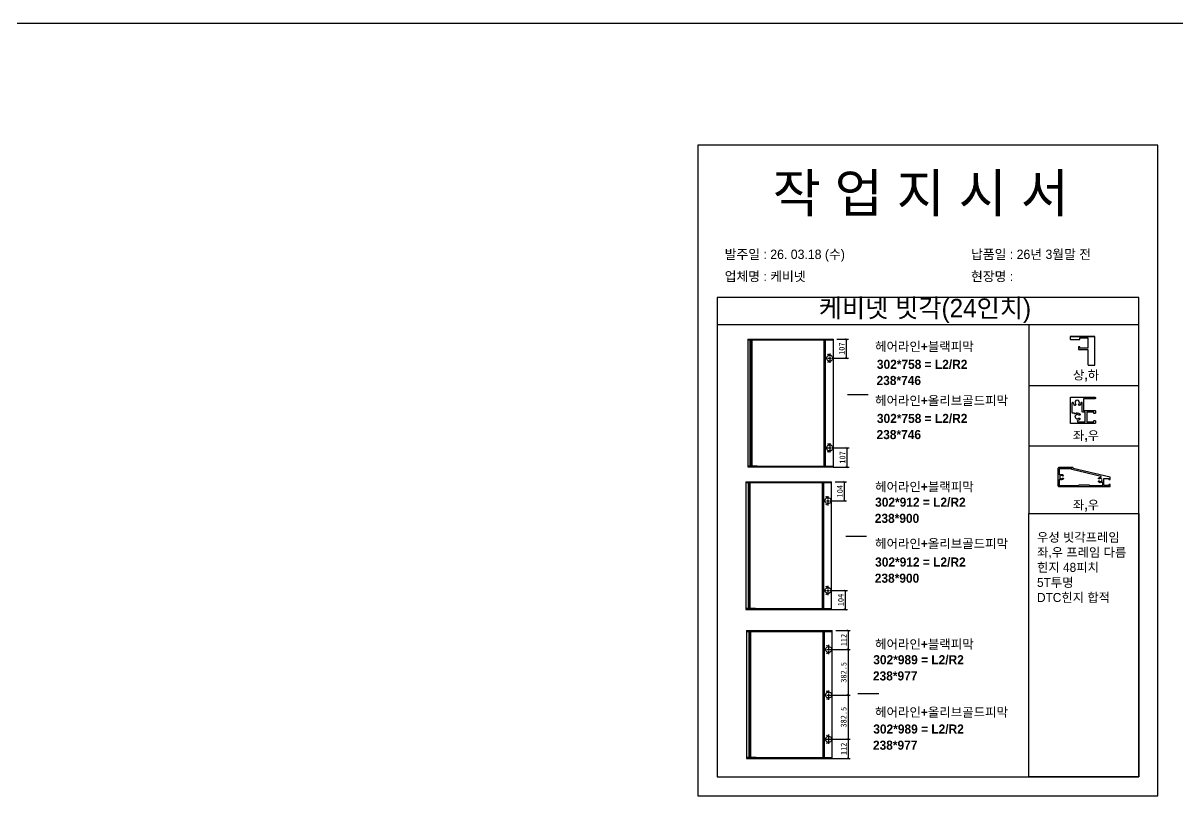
# Model space of a CAD drawing. Header units: millimetres. Extents: x -44117 to 256353, y -2095463 to 65325.
# Drawn here: x 116153 to 121123, y -796628 to -793301 of the extents above; entities that cross this region are included whole.
import ezdxf

# ---------------------------------------------------------------- set-up
doc = ezdxf.new("R2010")
doc.units = ezdxf.units.MM
doc.header["$LTSCALE"] = 10
doc.layers.add('PDF_Geomertry', color=7, linetype='Continuous')
doc.styles.add('MtX_Gulim', font='')
doc.styles.get('MtX_Gulim').set_extended_font_data('Gulim', bold=True)
doc.dimstyles.new('ISO-25', dxfattribs={"dimtxt": 2.5, "dimasz": 2.5, "dimexe": 1, "dimexo": 1, "dimtad": 1, "dimtxsty": 'Standard', "dimblk": 'ARCHTICK', "dimcen": 2.5, "dimadec": 0, "dimazin": 0, "dimtfac": 1, "dimtmove": 0, "dimatfit": 3, "dimfxl": 0, "dimarcsym": 0})

# ---------------------------------------------------------------- blocks, each defined once
blk = doc.blocks.new('_ArchTick')
at = {"color": 0, "linetype": 'ByBlock', "const_width": 0.15}
blk.add_lwpolyline([(-0.5, -0.5), (0.5, 0.5)], dxfattribs=at)
blk = doc.blocks.new('*D5219')
at = {"color": 0, "lineweight": -2}
for p, q in [((119650.6, -795275.1), (119700.2, -795275.1)), ((119690.2, -795275.1), (119690.2, -795356.9)), ((119634.8, -795356.9), (119700.2, -795356.9))]:
    blk.add_line(p, q, dxfattribs=at)
at = {"layer": 'Defpoints', "color": 0}
for p in [(119635.6, -795275.1), (119619.8, -795356.9), (119690.2, -795356.9)]:
    blk.add_point(p, dxfattribs=at)
at = {"color": 0, "lineweight": -2, "xscale": 10, "yscale": 10, "zscale": 10}
for p, rotation in [((119690.2, -795275.1), 90), ((119690.2, -795356.9), 270)]:
    blk.add_blockref('_ArchTick', p, dxfattribs=dict(at, rotation=rotation))
at = {"color": 0, "insert": (119671.4, -795316), "char_height": 25, "attachment_point": 5, "rotation": 90}
blk.add_mtext('104', dxfattribs=at)
blk = doc.blocks.new('*D5220')
at = {"color": 0, "lineweight": -2}
for p, q in [((119634.8, -795743.3), (119703.4, -795743.3)), ((119693.4, -795743.3), (119693.4, -795825.6)), ((119634.8, -795825.6), (119703.4, -795825.6))]:
    blk.add_line(p, q, dxfattribs=at)
at = {"layer": 'Defpoints', "color": 0}
for p in [(119619.8, -795743.3), (119619.8, -795825.6), (119693.4, -795825.6)]:
    blk.add_point(p, dxfattribs=at)
at = {"color": 0, "lineweight": -2, "xscale": 10, "yscale": 10, "zscale": 10}
for p, rotation in [((119693.4, -795743.3), 90), ((119693.4, -795825.6), 270)]:
    blk.add_blockref('_ArchTick', p, dxfattribs=dict(at, rotation=rotation))
at = {"color": 0, "insert": (119674.7, -795784.5), "char_height": 25, "attachment_point": 5, "rotation": 90}
blk.add_mtext('104', dxfattribs=at)
blk = doc.blocks.new('*D5221')
at = {"color": 0, "lineweight": -2}
for p, q in [((119658.3, -794661.3), (119707.8, -794661.3)), ((119697.8, -794661.3), (119697.8, -794743.1)), ((119642.5, -794743.1), (119707.8, -794743.1))]:
    blk.add_line(p, q, dxfattribs=at)
at = {"layer": 'Defpoints', "color": 0}
for p in [(119643.3, -794661.3), (119627.5, -794743.1), (119697.8, -794743.1)]:
    blk.add_point(p, dxfattribs=at)
at = {"color": 0, "lineweight": -2, "xscale": 10, "yscale": 10, "zscale": 10}
for p, rotation in [((119697.8, -794661.3), 90), ((119697.8, -794743.1), 270)]:
    blk.add_blockref('_ArchTick', p, dxfattribs=dict(at, rotation=rotation))
at = {"color": 0, "insert": (119679.1, -794702.2), "char_height": 25, "attachment_point": 5, "rotation": 90}
blk.add_mtext('107', dxfattribs=at)
blk = doc.blocks.new('*D5222')
at = {"color": 0, "lineweight": -2}
for p, q in [((119642.5, -795129.6), (119711.1, -795129.6)), ((119701.1, -795129.6), (119701.1, -795211.8)), ((119642.5, -795211.8), (119711.1, -795211.8))]:
    blk.add_line(p, q, dxfattribs=at)
at = {"layer": 'Defpoints', "color": 0}
for p in [(119627.5, -795129.6), (119627.5, -795211.8), (119701.1, -795211.8)]:
    blk.add_point(p, dxfattribs=at)
at = {"color": 0, "lineweight": -2, "xscale": 10, "yscale": 10, "zscale": 10}
for p, rotation in [((119701.1, -795129.6), 90), ((119701.1, -795211.8), 270)]:
    blk.add_blockref('_ArchTick', p, dxfattribs=dict(at, rotation=rotation))
at = {"color": 0, "insert": (119682.3, -795170.7), "char_height": 25, "attachment_point": 5, "rotation": 90}
blk.add_mtext('107', dxfattribs=at)
blk = doc.blocks.new('*D5223')
at = {"color": 0, "lineweight": -2}
for p, q in [((119653.2, -795915.8), (119716.1, -795915.8)), ((119706.1, -795915.8), (119706.1, -795997.6)), ((119637.4, -795997.6), (119716.1, -795997.6))]:
    blk.add_line(p, q, dxfattribs=at)
at = {"layer": 'Defpoints', "color": 0}
for p in [(119638.2, -795915.8), (119622.4, -795997.6), (119706.1, -795997.6)]:
    blk.add_point(p, dxfattribs=at)
at = {"color": 0, "lineweight": -2, "xscale": 10, "yscale": 10, "zscale": 10}
for p, rotation in [((119706.1, -795915.8), 90), ((119706.1, -795997.6), 270)]:
    blk.add_blockref('_ArchTick', p, dxfattribs=dict(at, rotation=rotation))
at = {"color": 0, "insert": (119687.3, -795956.7), "char_height": 25, "attachment_point": 5, "rotation": 90}
blk.add_mtext('112', dxfattribs=at)
blk = doc.blocks.new('*D5224')
at = {"color": 0, "lineweight": -2}
for p, q in [((119637.4, -796384), (119716.1, -796384)), ((119706.1, -796384), (119706.1, -796466.3)), ((119637.4, -796466.3), (119716.1, -796466.3))]:
    blk.add_line(p, q, dxfattribs=at)
at = {"layer": 'Defpoints', "color": 0}
for p in [(119622.4, -796384), (119622.4, -796466.3), (119706.1, -796466.3)]:
    blk.add_point(p, dxfattribs=at)
at = {"color": 0, "lineweight": -2, "xscale": 10, "yscale": 10, "zscale": 10}
for p, rotation in [((119706.1, -796384), 90), ((119706.1, -796466.3), 270)]:
    blk.add_blockref('_ArchTick', p, dxfattribs=dict(at, rotation=rotation))
at = {"color": 0, "insert": (119687.3, -796425.2), "char_height": 25, "attachment_point": 5, "rotation": 90}
blk.add_mtext('112', dxfattribs=at)
blk = doc.blocks.new('*D5225')
at = {"color": 0, "lineweight": -2}
for p, q in [((119637.4, -795997.6), (119716.1, -795997.6)), ((119706.1, -795997.6), (119706.1, -796193.9)), ((119637.4, -796193.9), (119716.1, -796193.9))]:
    blk.add_line(p, q, dxfattribs=at)
at = {"layer": 'Defpoints', "color": 0}
for p in [(119622.4, -795997.6), (119622.4, -796193.9), (119706.1, -796193.9)]:
    blk.add_point(p, dxfattribs=at)
at = {"color": 0, "lineweight": -2, "xscale": 10, "yscale": 10, "zscale": 10}
for p, rotation in [((119706.1, -795997.6), 90), ((119706.1, -796193.9), 270)]:
    blk.add_blockref('_ArchTick', p, dxfattribs=dict(at, rotation=rotation))
at = {"color": 0, "insert": (119687.3, -796095.8), "char_height": 25, "attachment_point": 5, "rotation": 90}
blk.add_mtext('382.5', dxfattribs=at)
blk = doc.blocks.new('*D5226')
at = {"color": 0, "lineweight": -2}
for p, q in [((119637.4, -796193.7), (119716.1, -796193.7)), ((119706.1, -796193.7), (119706.1, -796384)), ((119637.4, -796384), (119716.1, -796384))]:
    blk.add_line(p, q, dxfattribs=at)
at = {"layer": 'Defpoints', "color": 0}
for p in [(119622.4, -796193.7), (119622.4, -796384), (119706.1, -796384)]:
    blk.add_point(p, dxfattribs=at)
at = {"color": 0, "lineweight": -2, "xscale": 10, "yscale": 10, "zscale": 10}
for p, rotation in [((119706.1, -796193.7), 90), ((119706.1, -796384), 270)]:
    blk.add_blockref('_ArchTick', p, dxfattribs=dict(at, rotation=rotation))
at = {"color": 0, "insert": (119687.3, -796288.9), "char_height": 25, "attachment_point": 5, "rotation": 90}
blk.add_mtext('382.5', dxfattribs=at)

msp = doc.modelspace()

# ---------------------------------------------------------------- linework, layer by layer
at = {"color": 1}
msp.add_line((104015.69829, -793300.57429), (196284.84516, -793300.57429), dxfattribs=at)
msp.add_line((104015.69829, -793300.57429), (196284.84516, -793300.57429), dxfattribs=at)
for p, q in [((120958.00581, -794481.33593), (119142.50542, -794481.33593)), ((120958.00581, -794599.22557), (119142.50542, -794599.22557)), ((120664.23045, -794649.28626), (120766.27661, -794649.28626)), ((120742.54494, -794773.8775), (120766.27661, -794773.8775)), ((120484.39188, -794860.22387), (120958.00581, -794860.22387)), ((119793.61396, -794901.00411), (119703.90827, -794901.00411)), ((120484.39188, -795121.15758), (120958.00581, -795121.15758)), ((119785.9761, -795511.40054), (119696.27041, -795511.40054)), ((119838.46681, -796188.96966), (119748.76112, -796188.96966))]:
    msp.add_line(p, q)
for points in [[(119059.98267, -796627.90611), (121040.52855, -796627.90611), (121040.52855, -793826.84837), (119059.98267, -793826.84837)], [(120958.00581, -794599.22557), (120484.39188, -794599.22557), (120484.39188, -795411.6364), (120958.00581, -795411.6364)], [(120958.00581, -796545.38337), (120484.39188, -796545.38337), (120484.39188, -795411.6364), (120958.00581, -795411.6364)]]:
    msp.add_lwpolyline(points, close=True)
msp.add_lwpolyline([(119142.50542, -794481.33593), (119142.50542, -796545.38337), (120958.00581, -796545.38337), (120958.00581, -794481.33593)])
for points in [[(120739.57848, -794700.30934), (120705.16757, -794700.30934), (120705.16757, -794696.1563, 0.4142135624), (120703.38769, -794694.37642), (120699.82794, -794694.37642, 0.4142135624), (120698.04807, -794696.1563), (120698.04807, -794704.46238, 0.4142135624), (120699.82794, -794706.24225), (120739.57848, -794706.24225), (120739.57848, -794770.91104, 0.4142135624), (120742.54494, -794773.8775), (120766.27661, -794773.8775, 0.4142135624), (120769.24307, -794770.91104), (120769.24307, -794652.25272, 0.4142135624), (120766.27661, -794649.28626), (120664.23045, -794649.28626, 0.4142135624), (120662.45057, -794651.06613), (120662.45057, -794660.5588, 0.4142135623), (120664.23045, -794662.33867), (120705.16757, -794662.33867), (120705.16757, -794656.40576), (120739.57848, -794656.40576), (120739.57848, -794700.30934)], [(120614.52385, -795214.56159, 0.4142135624), (120610.44632, -795218.63912), (120610.44632, -795292.03469, 0.4142135624), (120614.52385, -795296.11222), (120833.4873, -795296.11222, 0.4142135624), (120834.71056, -795294.88896), (120834.71056, -795287.14165), (120829.81752, -795287.14165), (120829.81752, -795291.21918), (120808.20661, -795291.21918), (120808.20661, -795261.04545), (120829.81752, -795261.04545), (120829.81752, -795265.12298), (120834.71056, -795265.12298), (120834.71056, -795255.3369), (120675.68683, -795218.63912), (120675.68673, -795215.76926, 0.4179291142), (120674.46357, -795214.56159), (120614.52385, -795214.56159)], [(120615.33936, -795219.45462), (120615.33936, -795243.5755, 0.5888435535), (120618.45747, -795245.30512, -0.348452388), (120633.06134, -795246.95774, -1), (120629.60879, -795250.42498, 0.6674110335), (120617.78588, -795255.3369, 0.6674110338), (120629.60879, -795260.24882, -1.0000000005), (120633.06134, -795263.71606, -0.3484523877), (120618.45747, -795265.36868, 0.5888435532), (120615.33936, -795267.0983), (120615.33936, -795291.21918), (120700.15202, -795291.21918), (120700.15202, -795290.40367, -0.4142135624), (120701.37528, -795289.18041), (120743.78161, -795289.18041, -0.4142135624), (120745.00487, -795290.40367), (120745.00487, -795291.21918), (120803.31357, -795291.21918), (120803.31357, -795279.3309, 0.5888435535), (120800.19546, -795277.60128, -0.348452388), (120785.59159, -795275.94866, -1.0000000001), (120789.04414, -795272.48142, 0.6674110337), (120800.86705, -795267.5695, 0.6674110335), (120789.04414, -795262.65757, -0.9999999999), (120785.59159, -795259.19033, -0.2013590238), (120794.07162, -795255.74544, 0.7810459571), (120795.97471, -795252.53878), (120669.57053, -795222.07213), (120669.57053, -795220.67788, 0.4142135624), (120668.34727, -795219.45462), (120615.33936, -795219.45462)]]:
    msp.add_lwpolyline(points, format="xyb")
for points in [[(120771.27751, -795022.76718, -0.4142135624), (120769.57854, -795024.46615), (120665.37496, -795024.46615, -0.4142135624), (120663.67598, -795022.76718), (120663.67598, -794912.90035, -0.4142135624), (120665.37496, -794911.20138), (120769.57854, -794911.20138, -0.4142135624), (120771.27751, -794912.90035), (120771.27751, -794916.2983, -0.4142135624), (120769.57854, -794917.99727), (120720.80171, -794917.99727), (120719.66906, -794919.12991), (120720.16668, -794919.62753, -0.4142135624), (120720.16668, -794922.03024), (120719.66906, -794922.52786), (120720.16668, -794923.02548, -0.4142135624), (120720.16668, -794925.42818), (120719.66906, -794925.9258), (120720.16668, -794926.42342, -0.4142135624), (120720.16668, -794928.82613), (120719.66906, -794929.32374), (120720.16668, -794929.82136, -0.4142135624), (120720.16668, -794932.22407), (120719.66906, -794932.72169), (120720.16668, -794933.2193, -0.4142135624), (120720.16668, -794935.62201), (120719.66906, -794936.11963), (120720.16668, -794936.61725, -0.4142135624), (120720.16668, -794939.01996), (120719.66906, -794939.51757), (120720.16668, -794940.01519, -0.4142135624), (120720.16668, -794942.4179), (120719.66906, -794942.91552), (120720.16668, -794943.41313, -0.4142135624), (120720.16668, -794945.81584), (120719.66906, -794946.31346), (120720.16668, -794946.81108, -0.4142135624), (120720.16668, -794949.21378), (120719.66906, -794949.7114), (120720.16668, -794950.20902, -0.4142135624), (120720.16668, -794952.61173), (120719.66906, -794953.10935), (120720.16668, -794953.60696, -0.4142135624), (120720.16668, -794956.00967), (120719.66906, -794956.50729), (120720.16668, -794957.00491, -0.4142135624), (120720.16668, -794959.40761), (120719.66906, -794959.90523), (120720.16668, -794960.40285, -0.4142135624), (120720.16668, -794962.80556), (120719.66906, -794963.30317), (120720.16668, -794963.80079, -0.4142135624), (120720.16668, -794966.2035), (120719.66906, -794966.70112), (120720.80171, -794967.83376), (120769.57854, -794967.83376, -0.4142135624), (120771.27751, -794969.53274), (120771.27751, -794979.72657, -0.4142135624), (120769.57854, -794981.42554), (120766.1806, -794981.42554, -0.4142135624), (120764.48163, -794979.72657), (120764.48163, -794975.7623), (120734.46646, -794975.7623), (120734.46646, -795017.67026), (120764.48163, -795017.67026), (120764.48163, -795013.706, -0.4142135624), (120766.1806, -795012.00702), (120769.57854, -795012.00702, -0.4142135624), (120771.27751, -795013.706)], [(120714.57215, -794936.45564, 0.9336671815), (120709.39396, -794936.09996, -0.1629476092), (120704.76255, -794945.44274, -1), (120699.94694, -794940.64754, 0.6674110338), (120693.12482, -794924.22683), (120693.12482, -794924.22683, 0.6674110335), (120686.30271, -794940.64754, -1), (120681.4871, -794945.44274, -0.155566878), (120676.92707, -794936.56739, 0.9202838951), (120670.47187, -794937.10426), (120670.47187, -794976.98306, 0.4142135624), (120672.17084, -794978.68203), (120678.73097, -794978.68202, -0.3056194544), (120680.30599, -794979.74389, 0.4660008128), (120684.43009, -794981.08428, -0.348452388), (120704.71323, -794983.37958, -1), (120699.91803, -794988.19519, 0.6674110335), (120683.49732, -794995.01731), (120683.49732, -794995.01731, 0.6674110338), (120699.91803, -795001.83942, -1), (120704.71323, -795006.65503, -0.1555668778), (120695.83788, -795011.21506, 0.920283895), (120696.37475, -795017.67026), (120727.67058, -795017.67026), (120727.67058, -794975.7623), (120717.40377, -794975.7623, -0.4142135624), (120714.57215, -794972.93068)]]:
    msp.add_lwpolyline(points, format="xyb", close=True)
at = {"layer": 'PDF_Geomertry', "lineweight": 25}
for p, q in [((119284.81462, -795207.72446), (119284.81462, -794664.97217)), ((119288.86505, -794664.97217), (119288.86505, -795207.72446)), ((119291.29523, -794661.32687), (119291.29523, -795207.72446)), ((119308.70813, -794664.97217), (119312.75856, -794664.97217)), ((119312.75856, -794664.97217), (119312.75856, -794664.97217)), ((119315.18875, -795207.72446), (119274.27998, -795207.72446)), ((119274.27998, -795207.72446), (119643.27037, -795207.72446)), ((119312.75856, -795207.72446), (119308.70813, -795207.72446)), ((119277.17675, -795821.51883), (119277.17675, -795278.76655)), ((119281.22718, -795278.76655), (119281.22718, -795821.51883)), ((119283.65737, -795275.12124), (119283.65737, -795821.51883)), ((119301.07027, -795278.76655), (119305.1207, -795278.76655)), ((119305.1207, -795278.76655), (119305.1207, -795278.76655)), ((119307.55089, -795821.51883), (119266.64211, -795821.51883)), ((119266.64211, -795821.51883), (119635.6325, -795821.51883)), ((119305.1207, -795821.51883), (119301.07027, -795821.51883)), ((119279.74035, -796462.22027), (119279.74035, -795919.46798)), ((119283.79079, -795919.46798), (119283.79079, -796462.22027)), ((119286.22097, -795915.82268), (119286.22097, -796462.22027)), ((119303.63387, -795919.46798), (119307.6843, -795919.46798)), ((119307.6843, -795919.46798), (119307.6843, -795919.46798)), ((119310.11449, -796462.22027), (119269.20571, -796462.22027)), ((119269.20571, -796462.22027), (119638.19611, -796462.22027)), ((119307.6843, -796462.22027), (119303.63387, -796462.22027))]:
    msp.add_line(p, q, dxfattribs=at)
for points in [[(119274.27977, -794661.32687), (119643.27037, -794661.32687)], [(119274.27977, -794664.97217), (119643.27037, -794664.97217)], [(119643.27052, -795211.77489), (119274.27998, -795211.77489), (119643.27037, -795211.77489), (119643.27037, -794661.32676)], [(119274.27998, -794661.32687), (119274.27998, -795211.77489)], [(119602.36144, -794661.32687), (119602.36144, -795207.72466)], [(119619.77808, -794743.14462), (119621.8033, -794743.14462)], [(119623.42344, -794743.14462), (119632.73937, -794743.14462)], [(119627.47387, -794722.89267), (119627.47387, -794733.01864)], [(119627.47387, -794734.63884), (119627.47387, -794736.66395)], [(119627.47387, -794738.68917), (119627.47387, -794748.0051)], [(119627.47387, -794749.62529), (119627.47387, -794751.6504)], [(119627.47387, -794753.67562), (119627.47387, -794763.39657)], [(119634.76453, -794743.14462), (119636.78975, -794743.14462)], [(119638.40994, -794743.14462), (119648.53592, -794743.14462)], [(119643.27037, -795211.77489), (119643.27037, -795129.55201), (119643.27037, -794966.32112), (119643.27037, -794784.86369)], [(119627.47387, -795109.30006), (119627.47387, -795119.42604)], [(119608.03196, -795129.55201), (119618.15794, -795129.55201)], [(119619.77808, -795129.55201), (119621.8033, -795129.55201)], [(119623.42344, -795129.55201), (119632.73937, -795129.55201)], [(119627.47387, -795121.04613), (119627.47387, -795123.07144)], [(119627.47387, -795125.09656), (119627.47387, -795134.41249)], [(119627.47387, -795136.03258), (119627.47387, -795138.0579)], [(119627.47387, -795139.67799), (119627.47387, -795149.80396)], [(119634.76453, -795129.55201), (119636.78975, -795129.55201)], [(119638.40994, -795129.55201), (119648.53592, -795129.55201)], [(119266.64191, -795275.12124), (119635.6325, -795275.12124)], [(119266.64191, -795278.76655), (119635.6325, -795278.76655)], [(119635.63266, -795825.56926), (119266.64211, -795825.56926), (119635.6325, -795825.56926), (119635.6325, -795275.12114)], [(119266.64211, -795275.12124), (119266.64211, -795825.56926)], [(119594.72358, -795275.12124), (119594.72358, -795821.51904)], [(119612.14022, -795356.93899), (119614.16543, -795356.93899)], [(119615.78557, -795356.93899), (119625.10151, -795356.93899)], [(119619.83601, -795336.68704), (119619.83601, -795346.81302)], [(119619.83601, -795348.43321), (119619.83601, -795350.45832)], [(119619.83601, -795352.48354), (119619.83601, -795361.79947)], [(119619.83601, -795363.41966), (119619.83601, -795365.44477)], [(119627.12667, -795356.93899), (119629.15189, -795356.93899)], [(119630.77208, -795356.93899), (119640.89805, -795356.93899)], [(119619.83601, -795367.46999), (119619.83601, -795377.19094)], [(119635.6325, -795825.56926), (119635.6325, -795743.34638), (119635.6325, -795580.11549), (119635.6325, -795398.65807)], [(119600.3941, -795743.34638), (119610.52007, -795743.34638)], [(119612.14022, -795743.34638), (119614.16543, -795743.34638)], [(119615.78557, -795743.34638), (119625.10151, -795743.34638)], [(119619.83601, -795723.09443), (119619.83601, -795733.22041)], [(119619.83601, -795734.8405), (119619.83601, -795736.86582)], [(119619.83601, -795738.89093), (119619.83601, -795748.20686)], [(119619.83601, -795749.82695), (119619.83601, -795751.85227)], [(119619.83601, -795753.47236), (119619.83601, -795763.59834)], [(119627.12667, -795743.34638), (119629.15189, -795743.34638)], [(119630.77208, -795743.34638), (119640.89805, -795743.34638)], [(119269.20551, -795915.82268), (119638.19611, -795915.82268)], [(119269.20551, -795919.46798), (119638.19611, -795919.46798)], [(119638.19626, -796466.2707), (119269.20571, -796466.2707), (119638.19611, -796466.2707), (119638.19611, -795915.82258)], [(119269.20571, -795915.82268), (119269.20571, -796466.2707)], [(119597.28718, -795915.82268), (119597.28718, -796462.22047)], [(119614.70382, -795997.64043), (119616.72903, -795997.64043)], [(119618.34918, -795997.64043), (119627.66511, -795997.64043)], [(119622.39961, -795977.38848), (119622.39961, -795987.51445)], [(119622.39961, -795989.13465), (119622.39961, -795991.15976)], [(119622.39961, -795993.18498), (119622.39961, -796002.50091)], [(119622.39961, -796004.1211), (119622.39961, -796006.14621)], [(119622.39961, -796008.17143), (119622.39961, -796017.89238)], [(119629.69027, -795997.64043), (119631.71549, -795997.64043)], [(119633.33568, -795997.64043), (119643.46166, -795997.64043)], [(119638.19611, -796466.2707), (119638.19611, -796384.04782), (119638.19611, -796220.81693), (119638.19611, -796039.35951)], [(119614.70382, -796193.71354), (119616.72903, -796193.71354)], [(119618.34918, -796193.71354), (119627.66511, -796193.71354)], [(119622.39961, -796173.46159), (119622.39961, -796183.58756)], [(119622.39961, -796185.20776), (119622.39961, -796187.23287)], [(119622.39961, -796189.25808), (119622.39961, -796198.57402)], [(119622.39961, -796200.19421), (119622.39961, -796202.21932)], [(119622.39961, -796204.24454), (119622.39961, -796213.96549)], [(119629.69027, -796193.71354), (119631.71549, -796193.71354)], [(119633.33568, -796193.71354), (119643.46166, -796193.71354)], [(119602.9577, -796384.04782), (119613.08368, -796384.04782)], [(119614.70382, -796384.04782), (119616.72903, -796384.04782)], [(119618.34918, -796384.04782), (119627.66511, -796384.04782)], [(119622.39961, -796363.79587), (119622.39961, -796373.92185)], [(119622.39961, -796375.54194), (119622.39961, -796377.56725)], [(119622.39961, -796379.59237), (119622.39961, -796388.9083)], [(119622.39961, -796390.52839), (119622.39961, -796392.55371)], [(119622.39961, -796394.1738), (119622.39961, -796404.29977)], [(119629.69027, -796384.04782), (119631.71549, -796384.04782)], [(119633.33568, -796384.04782), (119643.46166, -796384.04782)]]:
    msp.add_lwpolyline(points, dxfattribs=at)
for points in [[(119605.1967, -794664.97217), (119605.1967, -795207.72446), (119609.24713, -795207.72446), (119609.24713, -794664.97217), (119605.1967, -794664.97217)], [(119614.51253, -794743.14462), (119615.32263, -794739.09419), (119616.94277, -794735.44888), (119619.77803, -794732.61362), (119623.42339, -794730.99343), (119627.47377, -794730.18338), (119631.52415, -794730.99343), (119635.1695, -794732.61362), (119638.00482, -794735.44888), (119640.02998, -794739.09419), (119640.84008, -794743.14462), (119640.02998, -794747.19505), (119638.00482, -794750.84036), (119635.1695, -794753.67562), (119631.52415, -794755.70083), (119627.47377, -794756.10586), (119623.42339, -794755.70083), (119619.77803, -794753.67562), (119616.94277, -794750.84036), (119615.32263, -794747.19505), (119614.51253, -794743.14462)], [(119619.37321, -794726.53808), (119619.77823, -794725.72803), (119620.58833, -794725.32301), (119621.39843, -794725.72803), (119621.80345, -794726.53808), (119621.39843, -794727.34812), (119620.58833, -794727.75314), (119619.77823, -794727.34812), (119619.37321, -794726.53808)], [(119619.37321, -794760.15629), (119619.77823, -794759.34624), (119620.58833, -794758.94122), (119621.39843, -794759.34624), (119621.80345, -794760.15629), (119621.39843, -794760.96633), (119620.58833, -794760.96633), (119619.77823, -794760.96633), (119619.37321, -794760.15629)], [(119619.37321, -795112.94526), (119619.77823, -795112.13522), (119620.58833, -795111.73019), (119621.39843, -795112.13522), (119621.80345, -795112.94526), (119621.39843, -795113.75531), (119620.58833, -795113.75531), (119619.77823, -795113.75531), (119619.37321, -795112.94526)], [(119614.51253, -795129.55201), (119615.32263, -795125.50158), (119616.94277, -795121.85617), (119619.77803, -795119.02101), (119623.42339, -795116.9959), (119627.47377, -795116.59067), (119631.52415, -795116.9959), (119635.1695, -795119.02101), (119638.00482, -795121.85617), (119640.02998, -795125.50158), (119640.84008, -795129.55201), (119640.02998, -795133.60244), (119638.00482, -795137.24785), (119635.1695, -795140.08301), (119631.52415, -795142.10812), (119627.47377, -795142.51335), (119623.42339, -795142.10812), (119619.77803, -795140.08301), (119616.94277, -795137.24785), (119615.32263, -795133.60244), (119614.51253, -795129.55201)], [(119619.37321, -795146.15855), (119619.77823, -795145.75353), (119620.58833, -795145.34851), (119621.39843, -795145.75353), (119621.80345, -795146.15855), (119621.39843, -795146.9686), (119620.58833, -795147.37362), (119619.77823, -795146.9686), (119619.37321, -795146.15855)], [(119597.55884, -795278.76655), (119597.55884, -795821.51883), (119601.60927, -795821.51883), (119601.60927, -795278.76655), (119597.55884, -795278.76655)], [(119606.87467, -795356.93899), (119607.68476, -795352.88856), (119609.3049, -795349.24325), (119612.14016, -795346.40799), (119615.78552, -795344.7878), (119619.8359, -795343.97775), (119623.88628, -795344.7878), (119627.53164, -795346.40799), (119630.36695, -795349.24325), (119632.39212, -795352.88856), (119633.20221, -795356.93899), (119632.39212, -795360.98942), (119630.36695, -795364.63473), (119627.53164, -795367.46999), (119623.88628, -795369.49521), (119619.8359, -795369.90023), (119615.78552, -795369.49521), (119612.14016, -795367.46999), (119609.3049, -795364.63473), (119607.68476, -795360.98942), (119606.87467, -795356.93899)], [(119611.73535, -795340.33245), (119612.14037, -795339.5224), (119612.95047, -795339.11738), (119613.76056, -795339.5224), (119614.16559, -795340.33245), (119613.76056, -795341.14249), (119612.95047, -795341.54752), (119612.14037, -795341.14249), (119611.73535, -795340.33245)], [(119611.73535, -795373.95066), (119612.14037, -795373.14062), (119612.95047, -795372.73559), (119613.76056, -795373.14062), (119614.16559, -795373.95066), (119613.76056, -795374.76071), (119612.95047, -795374.76071), (119612.14037, -795374.76071), (119611.73535, -795373.95066)], [(119606.87467, -795743.34638), (119607.68476, -795739.29595), (119609.3049, -795735.65054), (119612.14016, -795732.81539), (119615.78552, -795730.79027), (119619.8359, -795730.38504), (119623.88628, -795730.79027), (119627.53164, -795732.81539), (119630.36695, -795735.65054), (119632.39212, -795739.29595), (119633.20221, -795743.34638), (119632.39212, -795747.39682), (119630.36695, -795751.04222), (119627.53164, -795753.87738), (119623.88628, -795755.9025), (119619.8359, -795756.30772), (119615.78552, -795755.9025), (119612.14016, -795753.87738), (119609.3049, -795751.04222), (119607.68476, -795747.39682), (119606.87467, -795743.34638)], [(119611.73535, -795726.73963), (119612.14037, -795725.92959), (119612.95047, -795725.52457), (119613.76056, -795725.92959), (119614.16559, -795726.73963), (119613.76056, -795727.54968), (119612.95047, -795727.54968), (119612.14037, -795727.54968), (119611.73535, -795726.73963)], [(119611.73535, -795759.95293), (119612.14037, -795759.5479), (119612.95047, -795759.14288), (119613.76056, -795759.5479), (119614.16559, -795759.95293), (119613.76056, -795760.76297), (119612.95047, -795761.16799), (119612.14037, -795760.76297), (119611.73535, -795759.95293)], [(119600.12244, -795919.46798), (119600.12244, -796462.22027), (119604.17287, -796462.22027), (119604.17287, -795919.46798), (119600.12244, -795919.46798)], [(119609.43827, -795997.64043), (119610.24836, -795993.59), (119611.86851, -795989.94469), (119614.70377, -795987.10943), (119618.34913, -795985.48924), (119622.39951, -795984.67919), (119626.44989, -795985.48924), (119630.09524, -795987.10943), (119632.93056, -795989.94469), (119634.95572, -795993.59), (119635.76582, -795997.64043), (119634.95572, -796001.69086), (119632.93056, -796005.33617), (119630.09524, -796008.17143), (119626.44989, -796010.19664), (119622.39951, -796010.60167), (119618.34913, -796010.19664), (119614.70377, -796008.17143), (119611.86851, -796005.33617), (119610.24836, -796001.69086), (119609.43827, -795997.64043)], [(119614.29895, -795981.03389), (119614.70397, -795980.22384), (119615.51407, -795979.81882), (119616.32417, -795980.22384), (119616.72919, -795981.03389), (119616.32417, -795981.84393), (119615.51407, -795982.24895), (119614.70397, -795981.84393), (119614.29895, -795981.03389)], [(119614.29895, -796014.6521), (119614.70397, -796013.84205), (119615.51407, -796013.43703), (119616.32417, -796013.84205), (119616.72919, -796014.6521), (119616.32417, -796015.46214), (119615.51407, -796015.46214), (119614.70397, -796015.46214), (119614.29895, -796014.6521)], [(119609.43827, -796193.71354), (119610.24836, -796189.66311), (119611.86851, -796186.0178), (119614.70377, -796183.18254), (119618.34913, -796181.56235), (119622.39951, -796180.7523), (119626.44989, -796181.56235), (119630.09524, -796183.18254), (119632.93056, -796186.0178), (119634.95572, -796189.66311), (119635.76582, -796193.71354), (119634.95572, -796197.76397), (119632.93056, -796201.40928), (119630.09524, -796204.24454), (119626.44989, -796206.26975), (119622.39951, -796206.67478), (119618.34913, -796206.26975), (119614.70377, -796204.24454), (119611.86851, -796201.40928), (119610.24836, -796197.76397), (119609.43827, -796193.71354)], [(119614.29895, -796177.107), (119614.70397, -796176.29695), (119615.51407, -796175.89193), (119616.32417, -796176.29695), (119616.72919, -796177.107), (119616.32417, -796177.91704), (119615.51407, -796178.32206), (119614.70397, -796177.91704), (119614.29895, -796177.107)], [(119614.29895, -796210.72521), (119614.70397, -796209.91516), (119615.51407, -796209.51014), (119616.32417, -796209.91516), (119616.72919, -796210.72521), (119616.32417, -796211.53525), (119615.51407, -796211.53525), (119614.70397, -796211.53525), (119614.29895, -796210.72521)], [(119609.43827, -796384.04782), (119610.24836, -796379.99739), (119611.86851, -796376.35198), (119614.70377, -796373.51682), (119618.34913, -796371.49171), (119622.39951, -796371.08648), (119626.44989, -796371.49171), (119630.09524, -796373.51682), (119632.93056, -796376.35198), (119634.95572, -796379.99739), (119635.76582, -796384.04782), (119634.95572, -796388.09825), (119632.93056, -796391.74366), (119630.09524, -796394.57882), (119626.44989, -796396.60393), (119622.39951, -796397.00916), (119618.34913, -796396.60393), (119614.70377, -796394.57882), (119611.86851, -796391.74366), (119610.24836, -796388.09825), (119609.43827, -796384.04782)], [(119614.29895, -796367.44107), (119614.70397, -796366.63103), (119615.51407, -796366.226), (119616.32417, -796366.63103), (119616.72919, -796367.44107), (119616.32417, -796368.25112), (119615.51407, -796368.25112), (119614.70397, -796368.25112), (119614.29895, -796367.44107)], [(119614.29895, -796400.65437), (119614.70397, -796400.24934), (119615.51407, -796399.84432), (119616.32417, -796400.24934), (119616.72919, -796400.65437), (119616.32417, -796401.46441), (119615.51407, -796401.86943), (119614.70397, -796401.46441), (119614.29895, -796400.65437)]]:
    msp.add_lwpolyline(points, close=True, dxfattribs=at)

# ---------------------------------------------------------------- texts
at = {"linetype": 'Continuous', "style": 'MtX_Gulim'}
for s, height, p in [('헤어라인+블랙피막', 39.271262, (119822.91557, -794712.43083)), ('302*758 = L2/R2', 39.2712622, (119830.55343, -794789.26055)), ('상,하', 39.271262, (120674.58608, -794835.24252)), ('헤어라인+올리브골드피막', 39.2712622, (119822.91557, -794945.38569)), ('302*758 = L2/R2', 39.2712622, (119830.55343, -795022.2154)), ('좌,우', 39.271262, (120674.58608, -795095.89306)), ('헤어라인+블랙피막', 39.271262, (119822.91557, -795316.29946)), ('302*912 = L2/R2', 39.2712622, (119822.91557, -795382.78053)), ('좌,우', 39.271262, (120674.58608, -795394.68552)), ('헤어라인+올리브골드피막', 39.2712622, (119822.91557, -795561.18847)), ('302*912 = L2/R2', 39.2712622, (119822.91557, -795640.55844)), ('헤어라인+블랙피막', 39.271262, (119822.91557, -795994.15989)), ('302*989 = L2/R2', 39.2712622, (119815.00052, -796061.19913)), ('헤어라인+올리브골드피막', 39.2712622, (119822.91557, -796286.78555)), ('302*989 = L2/R2', 39.2712622, (119815.00052, -796359.55319))]:
    msp.add_text(s, height=height, dxfattribs=at).set_placement(p)
at = {"color": 242, "linetype": 'Continuous', "true_color": 0xcd2027, "style": 'MtX_Gulim'}
for s, p in [('238*746', (119829.09151, -794858.86031)), ('238*746', (119829.09151, -795091.81517)), ('238*900', (119821.45364, -795452.38029)), ('238*900', (119821.45364, -795710.1582)), ('238*977', (119813.5386, -796130.7989)), ('238*977', (119813.5386, -796429.15296))]:
    msp.add_text(s, height=39.271262, dxfattribs=at).set_placement(p)
at = {"attachment_point": 1}
for s, width, gutter_width, heights, insert, char_height in [('{\\fGulim|b0|i0|c129|p50;작 업 지 시 서}', 3898.9872873, 14.7362, [-183.72574], (119381.59339, -793949.64517), 165.0454901), ('\\pt11;{\\fGulim|b0|i0|c129|p50;발주일 : 26. 03.18 (수)}', 3898.9872873, 14.7362, [40.67678], (119175.03972, -794275.86987), 40.4361451), ('{\\fGulim|b0|i0|c129|p50;납품일 : 26년 3월말 전}', 3898.9872873, 14.7362, [41.36774], (120236.02048, -794275.86987), 40.4361451), ('{\\fGulim|b0|i0|c129|p50;업체명 : 케비넷}', 3898.9872873, 14.7362, [42.57324], (119175.03972, -794370.95514), 40.4361451), ('{\\fGulim|b0|i0|c129|p50;현장명 :}', 3898.9872873, 14.7362, [45.12049], (120236.02048, -794370.95514), 40.4361451), ('{\\fGulim|b0|i0|c129|p50;케비넷 빗각(24인치)}', 1882.7812357, 7.11596, [-100.28675], (119580.05248, -794487.85371), 79.6987856), ('{\\f굴림|b0|i0|c129|p50;우성 빗각프레임\\P좌,우 프레임 다름\\P힌지 48피치\\P5T투명\\PDTC힌지 합적}', 11769.5052121, 151.36626, [-309.9654], (120520.20385, -795494.60148), 38.9227538)]:
    msp.add_mtext_dynamic_manual_height_columns(s, width=width, gutter_width=gutter_width, heights=heights, dxfattribs=dict(at, insert=insert, char_height=char_height))

# ---------------------------------------------------------------- dimensions: what is measured, and where the dimension line sits
for base, p1, p2, text, picture, middle in [((119697.82127, -794743.14462), (119643.27037, -794661.32687), (119627.47387, -794743.14462), '107', '*D5221', (119679.07127, -794702.23574)), ((119701.07572, -795211.77489), (119627.47387, -795129.55201), (119627.47387, -795211.77489), '107', '*D5222', (119682.32572, -795170.66345)), ((119690.18341, -795356.93899), (119635.6325, -795275.12124), (119619.83601, -795356.93899), '104', '*D5219', (119671.43341, -795316.03012)), ((119693.43786, -795825.56926), (119619.83601, -795743.34638), (119619.83601, -795825.56926), '104', '*D5220', (119674.68786, -795784.45782)), ((119706.07572, -795997.64043), (119638.19611, -795915.82268), (119622.39961, -795997.64043), '112', '*D5223', (119687.32572, -795956.73155)), ((119706.07572, -796193.91605), (119622.39961, -795997.64043), (119622.39961, -796193.91605), '382.5', '*D5225', (119687.32572, -796095.77824)), ((119706.07572, -796384.04782), (119622.39961, -796193.71354), (119622.39961, -796384.04782), '382.5', '*D5226', (119687.32572, -796288.88068)), ((119706.07572, -796466.2707), (119622.39961, -796384.04782), (119622.39961, -796466.2707), '112', '*D5224', (119687.32572, -796425.15926))]:
    dim = msp.add_linear_dim(base=base, p1=p1, p2=p2, angle=90, text=text, dimstyle='ISO-25', override={"dimscale": 10, "dimasz": 1, "dimexo": 1.5, "dimtxsty": 'Standard'})
    dim.commit()
    dim.dimension.update_dxf_attribs({"geometry": picture, "text_midpoint": middle})

doc.saveas('drawing.dxf')
